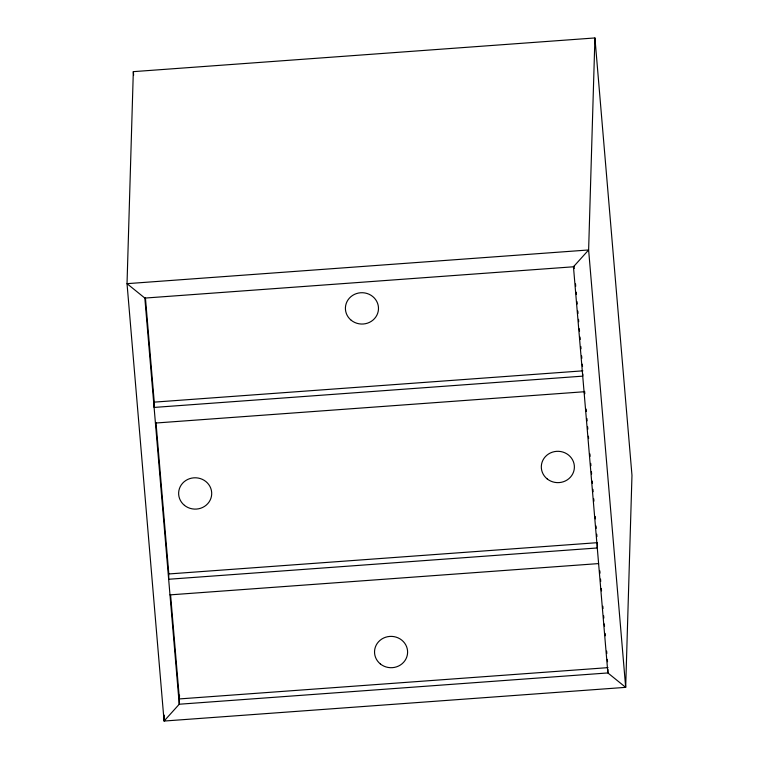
<?xml version="1.0" encoding="UTF-8"?>
<svg xmlns="http://www.w3.org/2000/svg" width="759" height="759" viewBox="0 0 759 759"><rect width="100%" height="100%" fill="white"/><g stroke="black" fill="none" stroke-linecap="round" stroke-linejoin="round"><path stroke-width="1.14" d="M133.318 71.65L127.028 283.667L164.077 721.05L625.682 687.35L631.972 475.333L594.923 37.95L133.318 71.65L133.622 75.179M164.257 715.13L164.077 721.05L179.247 704.229L179.513 695.14M582.789 374.016L582.732 376.141L154.096 407.431L154.257 402.128L582.884 370.838M594.923 37.95L588.623 249.967L625.682 687.35L607.874 672.939L179.247 704.229L144.836 298.078L127.028 283.667L588.623 249.967L573.462 266.788L144.836 298.078M597.409 543.729L597.286 547.97L168.659 579.259L168.811 573.956L597.447 542.666M607.978 669.533L607.874 672.939L573.462 266.788M155.424 423.048L584.051 391.758M169.978 594.876L598.614 563.586M608.035 667.635L179.399 698.925L170.595 595.028M574.022 266.219L574.221 268.572M575.521 283.923L575.72 286.285M576.223 292.187L576.423 294.549M577.02 301.636L577.219 303.998M577.827 311.076L578.026 313.439M578.519 319.34L578.719 321.702M579.326 328.789L579.525 331.152M580.018 337.053L580.227 339.415M580.825 346.502L581.024 348.865M581.622 355.943L581.821 358.305M582.324 364.206L582.523 366.569M584.62 391.359L584.828 393.722M586.128 409.073L586.327 411.435M586.925 418.522L587.124 420.884M587.627 426.786L587.827 429.148M588.424 436.226L588.623 438.588M589.923 453.939L590.122 456.301M590.73 463.379L590.929 465.741M591.422 471.652L591.622 474.005M592.229 481.092L592.428 483.455M592.931 489.356L593.13 491.718M593.728 498.805L593.927 501.168M595.227 516.509L595.426 518.871M596.024 525.959L596.223 528.321M596.726 534.222L596.925 536.585M599.828 570.825L600.027 573.187M600.53 579.089L600.73 581.451M601.327 588.529L601.526 590.891M602.826 606.242L603.025 608.604M603.633 615.691L603.832 618.044M604.325 623.955L604.534 626.317M605.132 633.395L605.331 635.757M606.631 651.108L606.83 653.471M607.333 659.372L607.532 661.734M145.396 297.5L154.39 403.76M155.993 422.649L168.802 573.776M184.446 505.342A16.537 15.664 1.7 0 0 211.438 496.329A16.537 15.664 1.7 0 0 189.627 478.673A16.537 15.664 1.7 0 0 184.446 505.342M351.227 320.279A16.537 15.664 1.7 0 0 378.219 311.256A16.537 15.664 1.7 0 0 356.407 293.6A16.537 15.664 1.7 0 0 351.227 320.279M547.135 478.872A16.537 15.664 1.7 0 0 574.117 469.849A16.537 15.664 1.7 0 0 552.305 452.193A16.537 15.664 1.7 0 0 547.135 478.872M380.344 663.935A16.537 15.664 1.7 0 0 407.336 654.922A16.537 15.664 1.7 0 0 385.525 637.266A16.537 15.664 1.7 0 0 380.344 663.935"/></g></svg>
